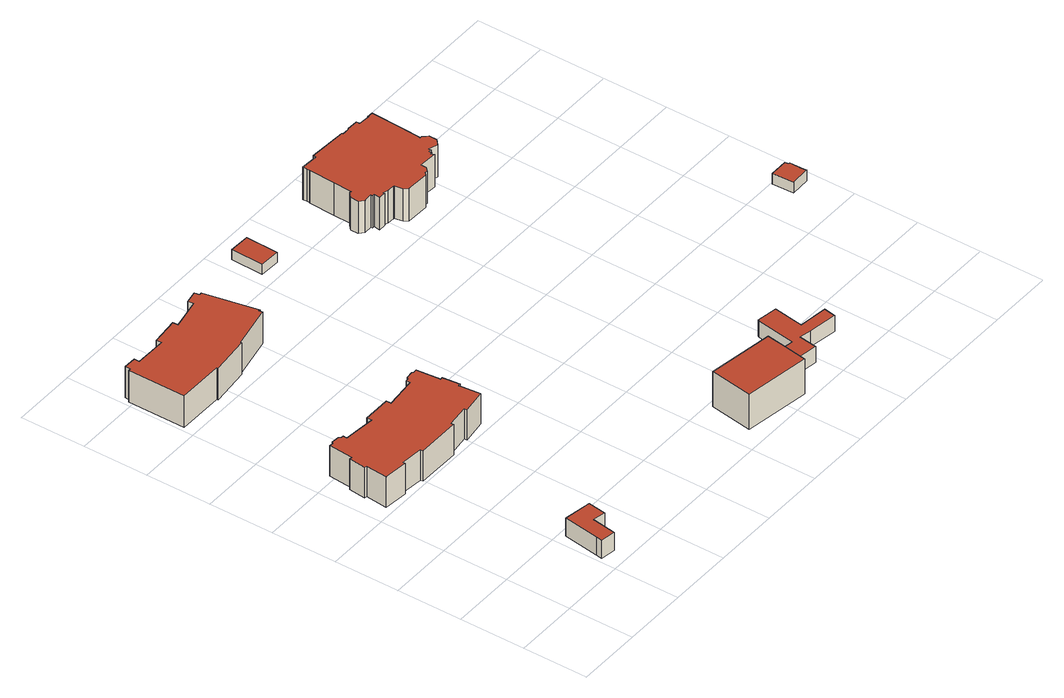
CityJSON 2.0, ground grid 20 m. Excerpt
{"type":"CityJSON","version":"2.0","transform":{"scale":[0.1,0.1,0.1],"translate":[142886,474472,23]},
"CityObjects":{
"building1":{"type":"Building","attributes":{"b3_dak_type":"slanted","b3_h_dak_50p":32.49,"b3_h_dak_70p":33.09,"b3_h_dak_max":36.39,"b3_h_dak_min":29.31,"b3_h_maaiveld":27.07,"b3_kas_warenhuis":false,"b3_mutatie_ahn3_ahn4":false,"b3_reconstructie_onvolledig":false,"b3_rmse_lod12":1.47,"b3_rmse_lod13":1.47,"b3_rmse_lod22":0.162,"b3_val3dity_lod12":"[]","b3_val3dity_lod13":"[]","b3_val3dity_lod22":"[]","b3_volume_lod12":491.02,"b3_volume_lod13":491.02,"b3_volume_lod22":436.75,"geconstateerd":false,"oorspronkelijkbouwjaar":1984,"status":"Pand in gebruik"},"children":["building1-1"]},
"building1-1":{"type":"BuildingPart","parents":["building1"],"geometry":[{"type":"Solid","lod":"1.2","boundaries":[[[[0,1,2,3,4,5,6]],[[7,1,0,8]],[[8,0,6,9]],[[10,2,1,7]],[[9,6,5,11]],[[11,5,4,12]],[[12,4,3,13]],[[13,3,2,10]],[[13,10,7,8,9,11,12]]]],"semantics":{"surfaces":[{"type":"GroundSurface"},{"type":"WallSurface","on_footprint_edge":true},{"type":"RoofSurface"}],"values":[[0,1,1,1,1,1,1,1,2]]}}]},
"building2":{"type":"Building","attributes":{"b3_dak_type":"slanted","b3_h_dak_50p":35.8,"b3_h_dak_70p":35.85,"b3_h_dak_max":38.02,"b3_h_dak_min":29.17,"b3_h_maaiveld":25.67,"b3_kas_warenhuis":false,"b3_mutatie_ahn3_ahn4":false,"b3_reconstructie_onvolledig":false,"b3_rmse_lod12":1.73,"b3_rmse_lod13":0.965,"b3_rmse_lod22":0.345,"b3_val3dity_lod12":"[]","b3_val3dity_lod13":"[]","b3_val3dity_lod22":"[]","b3_volume_lod12":7707.24,"b3_volume_lod13":7285.47,"b3_volume_lod22":7113.17,"geconstateerd":false,"oorspronkelijkbouwjaar":2020,"status":"Pand in gebruik"},"children":["building2-1"]},
"building2-1":{"type":"BuildingPart","parents":["building2"],"geometry":[{"type":"Solid","lod":"1.2","boundaries":[[[[14,15,16,17,18,19,20,21,22,23,24,25,26,27,28,29,30,31,32,33,34,35,36,37,38,39,40,41,42,43,44,45,46,47,48,49,50,51,52]],[[53,21,20,54]],[[55,23,22,56]],[[57,24,23,55]],[[58,47,46,59]],[[60,48,47,58]],[[61,43,42,62]],[[62,42,41,63]],[[56,22,21,53]],[[64,19,18,65]],[[54,20,19,64]],[[66,49,48,60]],[[59,46,45,67]],[[67,45,44,68]],[[65,18,17,69]],[[70,15,14,71]],[[72,50,49,66]],[[68,44,43,61]],[[63,41,40,73]],[[74,39,38,75]],[[73,40,39,74]],[[76,37,36,77]],[[75,38,37,76]],[[77,36,35,78]],[[79,25,24,57]],[[80,32,31,81]],[[82,34,33,83]],[[78,35,34,82]],[[83,33,32,80]],[[84,30,29,85]],[[81,31,30,84]],[[85,29,28,86]],[[86,28,27,87]],[[87,27,26,88]],[[88,26,25,79]],[[71,14,52,89]],[[89,52,51,90]],[[91,16,15,70]],[[69,17,16,91]],[[90,51,50,72]],[[90,72,66,60,58,59,67,68,61,62,63,73,74,75,76,77,78,82,83,80,81,84,85,86,87,88,79,57,55,56,53,54,64,65,69,91,70,71,89]]]],"semantics":{"surfaces":[{"type":"GroundSurface"},{"type":"WallSurface","on_footprint_edge":true},{"type":"RoofSurface"}],"values":[[0,1,1,1,1,1,1,1,1,1,1,1,1,1,1,1,1,1,1,1,1,1,1,1,1,1,1,1,1,1,1,1,1,1,1,1,1,1,1,1,2]]}}]},
"building3":{"type":"Building","attributes":{"b3_dak_type":"slanted","b3_h_dak_50p":34.91,"b3_h_dak_70p":34.97,"b3_h_dak_max":37.13,"b3_h_dak_min":31.25,"b3_h_maaiveld":24.57,"b3_kas_warenhuis":false,"b3_mutatie_ahn3_ahn4":false,"b3_reconstructie_onvolledig":false,"b3_rmse_lod12":1.53,"b3_rmse_lod13":0.64,"b3_rmse_lod22":0.226,"b3_val3dity_lod12":"[]","b3_val3dity_lod13":"[]","b3_val3dity_lod22":"[]","b3_volume_lod12":7421.85,"b3_volume_lod13":7018.52,"b3_volume_lod22":6935.64,"geconstateerd":false,"oorspronkelijkbouwjaar":2020,"status":"Pand in gebruik"},"children":["building3-1"]},
"building3-1":{"type":"BuildingPart","parents":["building3"],"geometry":[{"type":"Solid","lod":"1.2","boundaries":[[[[92,93,94,95,96,97,98,99,100,101,102,103,104,105,106,107,108,109,110,111,112,113]],[[114,97,96,115]],[[116,98,97,114]],[[117,99,98,116]],[[115,96,95,118]],[[118,95,94,119]],[[119,94,93,120]],[[121,110,109,122]],[[122,109,108,123]],[[124,111,110,121]],[[125,112,111,124]],[[126,113,112,125]],[[127,107,106,128]],[[128,106,105,129]],[[129,105,104,130]],[[123,108,107,127]],[[130,104,103,131]],[[131,103,102,132]],[[132,102,101,133]],[[133,101,100,134]],[[134,100,99,117]],[[135,92,113,126]],[[120,93,92,135]],[[120,135,126,125,124,121,122,123,127,128,129,130,131,132,133,134,117,116,114,115,118,119]]]],"semantics":{"surfaces":[{"type":"GroundSurface"},{"type":"WallSurface","on_footprint_edge":true},{"type":"RoofSurface"}],"values":[[0,1,1,1,1,1,1,1,1,1,1,1,1,1,1,1,1,1,1,1,1,1,1,2]]}}]},
"building4":{"type":"Building","attributes":{"b3_dak_type":"slanted","b3_h_dak_50p":36.7,"b3_h_dak_70p":37.91,"b3_h_dak_max":45.33,"b3_h_dak_min":32.02,"b3_h_maaiveld":26.26,"b3_kas_warenhuis":false,"b3_mutatie_ahn3_ahn4":false,"b3_reconstructie_onvolledig":false,"b3_rmse_lod12":2.55,"b3_rmse_lod13":2.35,"b3_rmse_lod22":0.167,"b3_val3dity_lod12":"[]","b3_val3dity_lod13":"[]","b3_val3dity_lod22":"[303]","b3_volume_lod12":3134.04,"b3_volume_lod13":3173.13,"b3_volume_lod22":2832.2,"geconstateerd":false,"oorspronkelijkbouwjaar":1912,"status":"Pand in gebruik"},"children":["building4-1"]},
"building4-1":{"type":"BuildingPart","parents":["building4"],"geometry":[{"type":"Solid","lod":"1.2","boundaries":[[[[136,137,138,139,140]],[[141,138,137,142]],[[143,139,138,141]],[[144,136,140,145]],[[145,140,139,143]],[[142,137,136,144]],[[142,144,145,143,141]]]],"semantics":{"surfaces":[{"type":"GroundSurface"},{"type":"WallSurface","on_footprint_edge":true},{"type":"RoofSurface"}],"values":[[0,1,1,1,1,1,2]]}}]},
"building5":{"type":"Building","attributes":{"b3_dak_type":"multiple horizontal","b3_h_dak_50p":26.88,"b3_h_dak_70p":26.89,"b3_h_dak_max":27.04,"b3_h_dak_min":26.84,"b3_h_maaiveld":23.58,"b3_kas_warenhuis":false,"b3_mutatie_ahn3_ahn4":false,"b3_reconstructie_onvolledig":false,"b3_rmse_lod12":0.0388,"b3_rmse_lod13":0.0388,"b3_rmse_lod22":0.0363,"b3_val3dity_lod12":"[]","b3_val3dity_lod13":"[]","b3_val3dity_lod22":"[]","b3_volume_lod12":207.58,"b3_volume_lod13":207.58,"b3_volume_lod22":207.56,"geconstateerd":false,"oorspronkelijkbouwjaar":2012,"status":"Pand in gebruik"},"children":["building5-1"]},
"building5-1":{"type":"BuildingPart","parents":["building5"],"geometry":[{"type":"Solid","lod":"1.2","boundaries":[[[[146,147,148,149]],[[150,147,146,151]],[[151,146,149,152]],[[153,148,147,150]],[[152,149,148,153]],[[152,153,150,151]]]],"semantics":{"surfaces":[{"type":"GroundSurface"},{"type":"WallSurface","on_footprint_edge":true},{"type":"RoofSurface"}],"values":[[0,1,1,1,1,2]]}}]},
"building6":{"type":"Building","attributes":{"b3_dak_type":"slanted","b3_h_dak_50p":29.33,"b3_h_dak_70p":31,"b3_h_dak_max":35.14,"b3_h_dak_min":26.36,"b3_h_maaiveld":25.74,"b3_kas_warenhuis":false,"b3_mutatie_ahn3_ahn4":false,"b3_reconstructie_onvolledig":false,"b3_rmse_lod12":1.73,"b3_rmse_lod13":1.64,"b3_rmse_lod22":0.255,"b3_val3dity_lod12":"[]","b3_val3dity_lod13":"[]","b3_val3dity_lod22":"[]","b3_volume_lod12":948.46,"b3_volume_lod13":943.18,"b3_volume_lod22":826.32,"geconstateerd":false,"oorspronkelijkbouwjaar":1980,"status":"Pand in gebruik"},"children":["building6-1"]},
"building6-1":{"type":"BuildingPart","parents":["building6"],"geometry":[{"type":"Solid","lod":"1.2","boundaries":[[[[154,155,156,157,158,159,160,161,162,163,164,165,166]],[[167,159,158,168]],[[169,161,160,170]],[[171,163,162,172]],[[173,155,154,174]],[[174,154,166,175]],[[172,162,161,169]],[[170,160,159,167]],[[176,157,156,177]],[[168,158,157,176]],[[177,156,155,173]],[[178,164,163,171]],[[179,165,164,178]],[[175,166,165,179]],[[175,179,178,171,172,169,170,167,168,176,177,173,174]]]],"semantics":{"surfaces":[{"type":"GroundSurface"},{"type":"WallSurface","on_footprint_edge":true},{"type":"RoofSurface"}],"values":[[0,1,1,1,1,1,1,1,1,1,1,1,1,1,2]]}}]},
"building7":{"type":"Building","attributes":{"b3_dak_type":"slanted","b3_h_dak_50p":34.24,"b3_h_dak_70p":34.27,"b3_h_dak_max":36.27,"b3_h_dak_min":27.09,"b3_h_maaiveld":23.56,"b3_kas_warenhuis":false,"b3_mutatie_ahn3_ahn4":false,"b3_reconstructie_onvolledig":false,"b3_rmse_lod12":2.18,"b3_rmse_lod13":0.981,"b3_rmse_lod22":0.253,"b3_val3dity_lod12":"[]","b3_val3dity_lod13":"[]","b3_val3dity_lod22":"[303]","b3_volume_lod12":7606.56,"b3_volume_lod13":7180.81,"b3_volume_lod22":6863.4,"geconstateerd":false,"oorspronkelijkbouwjaar":2011,"status":"Pand in gebruik"},"children":["building7-1"]},
"building7-1":{"type":"BuildingPart","parents":["building7"],"geometry":[{"type":"Solid","lod":"1.2","boundaries":[[[[180,181,182,183,184,185,186,187,188,189,190,191,192,193,194,195,196,197,198,199,200,201,202,203,204,205,206,207,208,209,210,211,212,213,214,215,216,217,218,219,220,221,222,223,224,225,226,227,228,229,230,231,232,233,234]],[[235,194,193,236]],[[237,188,187,238]],[[238,187,186,239]],[[240,181,180,241]],[[236,193,192,242]],[[242,192,191,243]],[[244,185,184,245]],[[245,184,183,246]],[[247,233,232,248]],[[248,232,231,249]],[[249,231,230,250]],[[251,222,221,252]],[[253,225,224,254]],[[254,224,223,255]],[[255,223,222,251]],[[252,221,220,256]],[[256,220,219,257]],[[257,219,218,258]],[[258,218,217,259]],[[259,217,216,260]],[[260,216,215,261]],[[262,202,201,263]],[[264,203,202,262]],[[265,212,211,266]],[[266,211,210,267]],[[268,207,206,269]],[[270,196,195,271]],[[271,195,194,235]],[[272,189,188,237]],[[273,190,189,272]],[[274,198,197,275]],[[275,197,196,270]],[[243,191,190,273]],[[276,204,203,264]],[[239,186,185,244]],[[277,214,213,278]],[[261,215,214,277]],[[279,208,207,268]],[[280,199,198,274]],[[281,200,199,280]],[[267,210,209,282]],[[282,209,208,279]],[[246,183,182,283]],[[284,229,228,285]],[[250,230,229,284]],[[286,227,226,287]],[[287,226,225,253]],[[283,182,181,240]],[[288,205,204,276]],[[285,228,227,286]],[[289,234,233,247]],[[241,180,234,289]],[[263,201,200,281]],[[269,206,205,288]],[[278,213,212,265]],[[278,265,266,267,282,279,268,269,288,276,264,262,263,281,280,274,275,270,271,235,236,242,243,273,272,237,238,239,244,245,246,283,240,241,289,247,248,249,250,284,285,286,287,253,254,255,251,252,256,257,258,259,260,261,277]]]],"semantics":{"surfaces":[{"type":"GroundSurface"},{"type":"WallSurface","on_footprint_edge":true},{"type":"RoofSurface"}],"values":[[0,1,1,1,1,1,1,1,1,1,1,1,1,1,1,1,1,1,1,1,1,1,1,1,1,1,1,1,1,1,1,1,1,1,1,1,1,1,1,1,1,1,1,1,1,1,1,1,1,1,1,1,1,1,1,1,2]]}}]},
"building8":{"type":"Building","attributes":{"b3_dak_type":"slanted","b3_h_dak_50p":27.24,"b3_h_dak_70p":27.52,"b3_h_dak_max":28.01,"b3_h_dak_min":26.37,"b3_h_maaiveld":23.92,"b3_kas_warenhuis":false,"b3_mutatie_ahn3_ahn4":false,"b3_reconstructie_onvolledig":false,"b3_rmse_lod12":0.523,"b3_rmse_lod13":0.523,"b3_rmse_lod22":0.0333,"b3_val3dity_lod12":"[]","b3_val3dity_lod13":"[]","b3_val3dity_lod22":"[]","b3_volume_lod12":139.02,"b3_volume_lod13":139.02,"b3_volume_lod22":128.84,"geconstateerd":false,"oorspronkelijkbouwjaar":1950,"status":"Pand in gebruik"},"children":["building8-1"]},
"building8-1":{"type":"BuildingPart","parents":["building8"],"geometry":[{"type":"Solid","lod":"1.2","boundaries":[[[[290,291,292,293,294,295,296,297,298,299]],[[300,295,294,301]],[[302,298,297,303]],[[304,291,290,305]],[[301,294,293,306]],[[306,293,292,307]],[[308,296,295,300]],[[305,290,299,309]],[[307,292,291,304]],[[303,297,296,308]],[[309,299,298,302]],[[309,302,303,308,300,301,306,307,304,305]]]],"semantics":{"surfaces":[{"type":"GroundSurface"},{"type":"WallSurface","on_footprint_edge":true},{"type":"RoofSurface"}],"values":[[0,1,1,1,1,1,1,1,1,1,1,2]]}}]}
},
"vertices":[
[276,88,41],[237,94,41],[226,20,41],[180,27,41],[183,47,41],[200,156,41],[284,143,41],[237,94,101],[276,88,101],[284,143,101],[226,20,101],[200,156,101],[183,47,101],[180,27,101],
[454,613,27],[454,612,27],[381,602,27],[380,610,27],[312,602,27],[312,595,27],[179,595,27],[178,603,27],[111,609,27],[110,602,27],[37,609,27],[36,609,27],[42,676,27],[36,677,27],[41,729,27],[48,728,27],[55,802,27],[65,801,27],[70,806,27],[95,804,27],[98,798,27],[106,797,27],[106,785,27],[202,776,27],[202,791,27],[287,791,27],[288,776,27],[384,786,27],[383,798,27],[393,799,27],[397,805,27],[420,807,27],[424,803,27],[435,804,27],[442,730,27],[449,731,27],[455,678,27],[448,677,27],[455,614,27],[178,603,128],[179,595,128],[110,602,128],[111,609,128],[37,609,128],[435,804,128],[424,803,128],[442,730,128],[393,799,128],[383,798,128],[384,786,128],[312,595,128],[312,602,128],[449,731,128],[420,807,128],[397,805,128],[380,610,128],[454,612,128],[454,613,128],[455,678,128],[288,776,128],[287,791,128],[202,791,128],[202,776,128],[106,785,128],[106,797,128],[36,609,128],[70,806,128],[65,801,128],[98,798,128],[95,804,128],[55,802,128],[48,728,128],[41,729,128],[36,677,128],[42,676,128],[455,614,128],[448,677,128],[381,602,128],
[405,1279,16],[400,1280,16],[402,1268,16],[267,1241,16],[267,1237,16],[148,1225,16],[147,1230,16],[5,1230,16],[6,1407,16],[13,1407,16],[14,1424,16],[52,1423,16],[52,1407,16],[148,1406,16],[147,1422,16],[230,1430,16],[232,1414,16],[326,1433,16],[323,1450,16],[361,1457,16],[364,1441,16],[372,1442,16],[148,1225,120],[267,1237,120],[147,1230,120],[5,1230,120],[267,1241,120],[402,1268,120],[400,1280,120],[323,1450,120],[326,1433,120],[232,1414,120],[361,1457,120],[364,1441,120],[372,1442,120],[230,1430,120],[147,1422,120],[148,1406,120],[52,1407,120],[52,1423,120],[14,1424,120],[13,1407,120],[6,1407,120],[405,1279,120],
[838,36,33],[858,166,33],[1059,136,33],[1051,79,33],[1039,5,33],[1059,136,149],[858,166,149],[1051,79,149],[838,36,149],[1039,5,149],
[704,1539,6],[701,1439,6],[638,1441,6],[641,1541,6],[701,1439,39],[704,1539,39],[641,1541,39],[638,1441,39],
[1166,246,27],[1229,236,27],[1215,144,27],[1302,133,27],[1296,96,27],[1210,110,27],[1173,116,27],[1165,61,27],[1051,79,27],[1059,136,27],[1145,122,27],[1163,241,27],[1165,241,27],[1210,110,80],[1296,96,80],[1165,61,80],[1173,116,80],[1059,136,80],[1051,79,80],[1229,236,80],[1166,246,80],[1165,241,80],[1302,133,80],[1215,144,80],[1145,122,80],[1163,241,80],
[1141,1533,6],[1144,1535,6],[1178,1534,6],[1178,1525,6],[1179,1525,6],[1178,1524,6],[1213,1521,6],[1213,1523,6],[1231,1522,6],[1226,1418,6],[1223,1367,6],[1223,1363,6],[1228,1363,6],[1242,1349,6],[1241,1324,6],[1225,1310,6],[1198,1319,6],[1198,1311,6],[1191,1311,6],[1191,1304,6],[1185,1303,6],[1189,1292,6],[1134,1296,6],[1134,1279,6],[1122,1268,6],[1115,1269,6],[1107,1261,6],[1037,1264,6],[1027,1276,6],[1023,1301,6],[1020,1300,6],[1020,1302,6],[999,1303,6],[984,1308,6],[985,1303,6],[963,1304,6],[965,1323,6],[958,1323,6],[958,1328,6],[932,1327,6],[918,1340,6],[919,1364,6],[934,1378,6],[940,1378,6],[940,1382,6],[942,1434,6],[946,1515,6],[947,1515,6],[948,1525,6],[947,1534,6],[947,1537,6],[1000,1534,6],[1001,1543,6],[1118,1537,6],[1119,1533,6],[1241,1324,113],[1242,1349,113],[1231,1522,113],[1213,1523,113],[1213,1521,113],[1144,1535,113],[1141,1533,113],[1228,1363,113],[1223,1363,113],[1178,1524,113],[1179,1525,113],[1178,1525,113],[1118,1537,113],[1001,1543,113],[1000,1534,113],[947,1537,113],[934,1378,113],[919,1364,113],[942,1434,113],[940,1382,113],[940,1378,113],[918,1340,113],[932,1327,113],[958,1328,113],[958,1323,113],[965,1323,113],[963,1304,113],[1134,1296,113],[1189,1292,113],[1134,1279,113],[999,1303,113],[1020,1302,113],[1020,1300,113],[1037,1264,113],[1107,1261,113],[1198,1319,113],[1225,1310,113],[1226,1418,113],[1223,1367,113],[1191,1311,113],[1198,1311,113],[1122,1268,113],[985,1303,113],[984,1308,113],[1027,1276,113],[1191,1304,113],[1185,1303,113],[1023,1301,113],[1178,1534,113],[947,1534,113],[948,1525,113],[947,1515,113],[946,1515,113],[1115,1269,113],[1119,1533,113],
[1766,547,9],[1767,545,9],[1767,546,9],[1768,529,9],[1708,527,9],[1706,593,9],[1761,593,9],[1763,582,9],[1767,582,9],[1767,548,9],[1706,593,45],[1708,527,45],[1767,582,45],[1763,582,45],[1767,545,45],[1766,547,45],[1768,529,45],[1767,546,45],[1761,593,45],[1767,548,45]
]}
